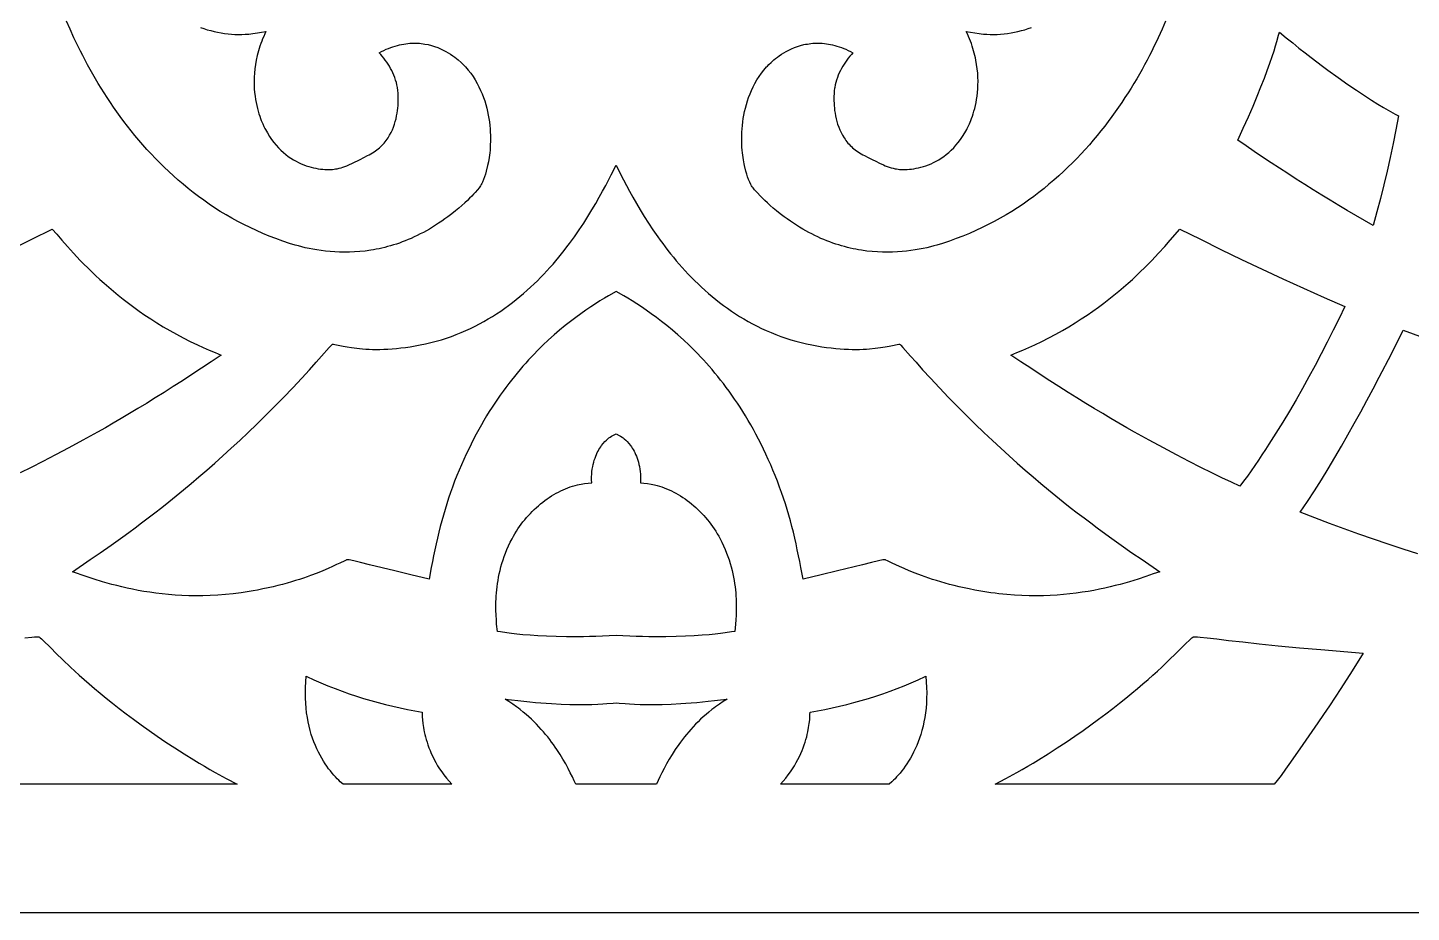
# Model space of a CAD drawing. Extents: x -300 to 300, y -304 to 306.
# Drawn here: x -91.9 to 124.2, y -303.6 to -165.4 of the extents above; entities that cross this region are included whole.
import ezdxf

# ---------------------------------------------------------------- set-up
doc = ezdxf.new("R2010")
doc.units = 0
doc.header["$MEASUREMENT"] = 0
doc.layers.get('0').update_dxf_attribs({"linetype": 'CONTINUOUS'})
doc.layers.add('LAYER_1', color=18, linetype='CONTINUOUS')

msp = doc.modelspace()

# ---------------------------------------------------------------- linework, layer by layer
msp.add_lwpolyline([(-300, -303.57), (300, -303.57), (300, 306.43), (-300, 306.43)], close=True)
at = {"layer": 'LAYER_1'}
for points in [[(-64.91, -165.33), (-64.38, -165.51), (-63.85, -165.67), (-63.31, -165.82), (-62.77, -165.95), (-62.23, -166.06), (-61.69, -166.16), (-61.15, -166.25), (-60.61, -166.31), (-60.07, -166.36), (-59.53, -166.4), (-58.99, -166.41), (-58.45, -166.41), (-57.92, -166.39), (-57.38, -166.36), (-57.04, -166.32), (-56.71, -166.28), (-56.03, -166.17), (-55.36, -166.05), (-54.69, -165.93), (-54.87, -166.32), (-55.04, -166.71), (-55.2, -167.09), (-55.35, -167.47), (-55.49, -167.85), (-55.62, -168.23), (-55.74, -168.6), (-55.85, -168.97), (-55.95, -169.33), (-56.04, -169.69), (-56.2, -170.41), (-56.32, -171.11), (-56.42, -171.79), (-56.48, -172.45), (-56.52, -173.1), (-56.54, -173.73), (-56.53, -174.34), (-56.5, -174.92), (-56.45, -175.49), (-56.39, -176.04), (-56.31, -176.56), (-56.22, -177.06), (-56.12, -177.54), (-56.01, -177.99), (-55.89, -178.42), (-55.78, -178.82), (-55.65, -179.19), (-55.53, -179.54), (-55.41, -179.85), (-55.19, -180.4), (-54.99, -180.81), (-54.85, -181.1), (-54.77, -181.25), (-54.46, -181.81), (-54.13, -182.34), (-53.8, -182.83), (-53.45, -183.29), (-53.09, -183.73), (-52.73, -184.13), (-52.35, -184.51), (-51.97, -184.86), (-51.58, -185.18), (-51.19, -185.48), (-50.79, -185.75), (-50.39, -186), (-49.99, -186.23), (-49.59, -186.43), (-49.19, -186.62), (-48.79, -186.78), (-48.4, -186.93), (-48.01, -187.05), (-47.62, -187.16), (-47.24, -187.25), (-46.87, -187.33), (-46.51, -187.39), (-46.15, -187.44), (-45.81, -187.48), (-45.48, -187.5), (-45.16, -187.51), (-44.86, -187.51), (-44.57, -187.5), (-44.29, -187.49), (-44.04, -187.46), (-43.8, -187.43), (-43.58, -187.39), (-43.27, -187.32), (-42.96, -187.24), (-42.66, -187.15), (-42.35, -187.04), (-42.05, -186.92), (-41.75, -186.8), (-41.16, -186.52), (-39.98, -185.93), (-39.39, -185.63), (-38.8, -185.34), (-38.54, -185.21), (-38.28, -185.07), (-38.03, -184.93), (-37.8, -184.78), (-37.57, -184.62), (-37.35, -184.46), (-37.14, -184.29), (-36.94, -184.12), (-36.75, -183.94), (-36.56, -183.76), (-36.39, -183.57), (-36.22, -183.38), (-36.06, -183.19), (-35.91, -182.99), (-35.76, -182.79), (-35.62, -182.59), (-35.37, -182.17), (-35.14, -181.75), (-34.94, -181.32), (-34.77, -180.88), (-34.61, -180.45), (-34.48, -180.01), (-34.37, -179.58), (-34.28, -179.15), (-34.2, -178.73), (-34.14, -178.31), (-34.1, -177.91), (-34.06, -177.52), (-34.04, -177.15), (-34.03, -176.8), (-34.03, -176.15), (-34.05, -175.6), (-34.09, -175.16), (-34.15, -174.7), (-34.23, -174.31), (-34.32, -173.92), (-34.43, -173.54), (-34.56, -173.16), (-34.71, -172.79), (-34.86, -172.42), (-35.03, -172.07), (-35.21, -171.72), (-35.4, -171.38), (-35.61, -171.04), (-35.82, -170.72), (-36.04, -170.41), (-36.27, -170.11), (-36.51, -169.82), (-36.75, -169.54), (-37, -169.27), (-36.63, -169.08), (-36.26, -168.9), (-35.9, -168.74), (-35.55, -168.59), (-35.19, -168.46), (-34.85, -168.34), (-34.5, -168.23), (-34.16, -168.13), (-33.83, -168.05), (-33.49, -167.98), (-33.17, -167.92), (-32.85, -167.87), (-32.53, -167.83), (-32.21, -167.8), (-31.91, -167.78), (-31.6, -167.77), (-31.3, -167.77), (-31.01, -167.78), (-30.72, -167.8), (-30.43, -167.83), (-30.15, -167.86), (-29.88, -167.91), (-29.34, -168.01), (-28.83, -168.14), (-28.34, -168.29), (-27.86, -168.46), (-27.41, -168.65), (-26.99, -168.85), (-26.58, -169.06), (-26.2, -169.28), (-25.84, -169.51), (-25.5, -169.73), (-25.19, -169.96), (-24.91, -170.18), (-24.64, -170.39), (-24.2, -170.79), (-23.86, -171.12), (-23.63, -171.37), (-23.51, -171.5), (-23.29, -171.74), (-23.09, -171.99), (-22.7, -172.49), (-22.33, -173.01), (-22, -173.53), (-21.69, -174.07), (-21.41, -174.6), (-21.15, -175.15), (-20.92, -175.7), (-20.71, -176.25), (-20.52, -176.8), (-20.35, -177.36), (-20.2, -177.91), (-20.07, -178.46), (-19.96, -179.01), (-19.87, -179.56), (-19.79, -180.09), (-19.73, -180.63), (-19.68, -181.15), (-19.65, -181.66), (-19.63, -182.17), (-19.62, -182.66), (-19.63, -183.13), (-19.64, -183.6), (-19.66, -184.04), (-19.69, -184.48), (-19.73, -184.89), (-19.78, -185.28), (-19.83, -185.65), (-19.94, -186.33), (-20.07, -186.91), (-20.29, -187.78), (-20.41, -188.22), (-20.55, -188.65), (-20.7, -189.07), (-20.87, -189.48), (-20.96, -189.68), (-21.06, -189.87), (-21.16, -190.06), (-21.27, -190.24), (-21.39, -190.39), (-21.63, -190.69), (-22.02, -191.13), (-22.26, -191.39), (-22.55, -191.69), (-22.87, -192.01), (-23.23, -192.35), (-23.63, -192.72), (-24.07, -193.12), (-24.56, -193.53), (-25.08, -193.97), (-25.65, -194.42), (-26.26, -194.89), (-26.74, -195.24), (-27.23, -195.58), (-27.71, -195.91), (-28.19, -196.22), (-28.67, -196.52), (-29.15, -196.81), (-29.63, -197.08), (-30.1, -197.35), (-30.58, -197.59), (-31.05, -197.83), (-31.52, -198.05), (-31.99, -198.27), (-32.46, -198.47), (-32.93, -198.66), (-33.39, -198.83), (-33.85, -199), (-34.31, -199.16), (-34.77, -199.3), (-35.23, -199.44), (-35.68, -199.57), (-36.13, -199.68), (-36.57, -199.79), (-37.01, -199.89), (-37.45, -199.98), (-37.89, -200.06), (-38.32, -200.13), (-39.18, -200.25), (-40.01, -200.34), (-40.84, -200.4), (-41.64, -200.43), (-42.43, -200.44), (-43.2, -200.43), (-43.95, -200.39), (-44.67, -200.34), (-45.38, -200.27), (-46.06, -200.18), (-46.72, -200.08), (-47.35, -199.97), (-47.96, -199.85), (-48.54, -199.73), (-49.09, -199.59), (-49.61, -199.46), (-50.11, -199.32), (-51, -199.05), (-52.07, -198.7), (-53.13, -198.32), (-54.17, -197.92), (-55.18, -197.5), (-56.18, -197.06), (-57.17, -196.6), (-58.13, -196.13), (-59.08, -195.63), (-60.01, -195.12), (-60.92, -194.59), (-61.82, -194.05), (-62.7, -193.49), (-63.56, -192.91), (-64.4, -192.32), (-65.23, -191.72), (-66.04, -191.1), (-66.84, -190.47), (-67.62, -189.83), (-68.38, -189.18), (-69.13, -188.52), (-69.86, -187.85), (-70.57, -187.17), (-71.27, -186.48), (-71.96, -185.78), (-72.63, -185.08), (-73.28, -184.37), (-73.92, -183.65), (-74.54, -182.93), (-75.15, -182.2), (-75.74, -181.47), (-76.32, -180.73), (-76.88, -180), (-77.43, -179.26), (-77.97, -178.51), (-78.49, -177.77), (-78.99, -177.03), (-79.49, -176.29), (-79.96, -175.54), (-80.43, -174.8), (-80.88, -174.07), (-81.32, -173.33), (-81.74, -172.6), (-82.15, -171.87), (-82.55, -171.15), (-82.94, -170.43), (-83.31, -169.72), (-83.67, -169.01), (-84.02, -168.32), (-84.67, -166.94), (-85.28, -165.61), (-85.84, -164.32)], [(85.84, -164.32), (85.28, -165.61), (84.67, -166.94), (84.35, -167.63), (84.02, -168.32), (83.67, -169.01), (83.31, -169.72), (82.94, -170.43), (82.55, -171.15), (82.15, -171.87), (81.74, -172.6), (81.32, -173.33), (80.88, -174.07), (80.43, -174.8), (79.96, -175.54), (79.49, -176.29), (78.99, -177.03), (78.49, -177.77), (77.97, -178.51), (77.43, -179.26), (76.88, -180), (76.32, -180.73), (75.74, -181.47), (75.15, -182.2), (74.54, -182.93), (73.92, -183.65), (73.28, -184.37), (72.63, -185.08), (71.96, -185.78), (71.27, -186.48), (70.57, -187.17), (69.86, -187.85), (69.13, -188.52), (68.38, -189.18), (67.62, -189.83), (66.84, -190.47), (66.04, -191.1), (65.23, -191.72), (64.4, -192.32), (63.56, -192.91), (62.7, -193.49), (61.82, -194.05), (60.92, -194.59), (60.01, -195.12), (59.08, -195.63), (58.13, -196.13), (57.17, -196.6), (56.18, -197.06), (55.18, -197.5), (54.17, -197.92), (53.13, -198.32), (52.07, -198.7), (51, -199.05), (50.11, -199.32), (49.61, -199.46), (49.09, -199.59), (48.54, -199.73), (47.96, -199.85), (47.35, -199.97), (46.72, -200.08), (46.06, -200.18), (45.38, -200.27), (44.67, -200.34), (43.95, -200.39), (43.2, -200.43), (42.43, -200.44), (41.64, -200.43), (40.84, -200.4), (40.01, -200.34), (39.18, -200.25), (38.32, -200.13), (37.89, -200.06), (37.45, -199.98), (37.01, -199.89), (36.57, -199.79), (36.13, -199.68), (35.68, -199.57), (35.23, -199.44), (34.77, -199.3), (34.31, -199.16), (33.85, -199), (33.39, -198.83), (32.93, -198.66), (32.46, -198.47), (31.99, -198.27), (31.52, -198.05), (31.05, -197.83), (30.58, -197.59), (30.1, -197.35), (29.63, -197.08), (29.15, -196.81), (28.67, -196.52), (28.19, -196.22), (27.71, -195.91), (27.23, -195.58), (26.74, -195.24), (26.26, -194.89), (25.65, -194.42), (25.08, -193.97), (24.56, -193.53), (24.07, -193.12), (23.63, -192.72), (23.23, -192.35), (22.87, -192.01), (22.55, -191.69), (22.02, -191.13), (21.63, -190.69), (21.39, -190.39), (21.27, -190.24), (21.16, -190.06), (21.06, -189.87), (20.87, -189.48), (20.7, -189.07), (20.55, -188.65), (20.41, -188.22), (20.29, -187.78), (20.07, -186.91), (20, -186.63), (19.94, -186.33), (19.88, -186), (19.83, -185.65), (19.78, -185.28), (19.73, -184.89), (19.69, -184.48), (19.66, -184.04), (19.64, -183.6), (19.63, -183.13), (19.62, -182.66), (19.63, -182.17), (19.65, -181.66), (19.68, -181.15), (19.73, -180.63), (19.79, -180.09), (19.87, -179.56), (19.96, -179.01), (20.07, -178.46), (20.2, -177.91), (20.35, -177.36), (20.52, -176.8), (20.71, -176.25), (20.92, -175.7), (21.15, -175.15), (21.41, -174.6), (21.69, -174.07), (22, -173.53), (22.33, -173.01), (22.7, -172.49), (23.09, -171.99), (23.29, -171.74), (23.51, -171.5), (23.63, -171.37), (23.86, -171.12), (24.2, -170.79), (24.41, -170.6), (24.64, -170.39), (24.91, -170.18), (25.19, -169.96), (25.5, -169.73), (25.84, -169.51), (26.2, -169.28), (26.58, -169.06), (26.99, -168.85), (27.41, -168.65), (27.86, -168.46), (28.34, -168.29), (28.83, -168.14), (29.34, -168.01), (29.61, -167.95), (29.88, -167.91), (30.15, -167.86), (30.43, -167.83), (30.72, -167.8), (31.01, -167.78), (31.3, -167.77), (31.6, -167.77), (31.91, -167.78), (32.21, -167.8), (32.53, -167.83), (32.85, -167.87), (33.17, -167.92), (33.49, -167.98), (33.83, -168.05), (34.16, -168.13), (34.5, -168.23), (34.85, -168.34), (35.19, -168.46), (35.55, -168.59), (35.9, -168.74), (36.26, -168.9), (36.63, -169.08), (37, -169.27), (36.75, -169.54), (36.51, -169.82), (36.27, -170.11), (36.04, -170.41), (35.82, -170.72), (35.61, -171.04), (35.4, -171.38), (35.21, -171.72), (35.03, -172.07), (34.86, -172.42), (34.71, -172.79), (34.56, -173.16), (34.43, -173.54), (34.32, -173.92), (34.23, -174.31), (34.15, -174.7), (34.12, -174.86), (34.09, -175.16), (34.05, -175.6), (34.03, -176.15), (34.03, -176.46), (34.03, -176.8), (34.04, -177.15), (34.06, -177.52), (34.1, -177.91), (34.14, -178.31), (34.2, -178.73), (34.28, -179.15), (34.37, -179.58), (34.48, -180.01), (34.61, -180.45), (34.77, -180.88), (34.94, -181.32), (35.14, -181.75), (35.37, -182.17), (35.62, -182.59), (35.76, -182.79), (35.91, -182.99), (36.06, -183.19), (36.22, -183.38), (36.39, -183.57), (36.56, -183.76), (36.75, -183.94), (36.94, -184.12), (37.14, -184.29), (37.35, -184.46), (37.57, -184.62), (37.8, -184.78), (38.03, -184.93), (38.28, -185.07), (38.54, -185.21), (38.8, -185.34), (39.39, -185.63), (39.98, -185.93), (40.57, -186.23), (41.16, -186.52), (41.75, -186.8), (42.05, -186.92), (42.35, -187.04), (42.66, -187.15), (42.96, -187.24), (43.27, -187.32), (43.58, -187.39), (43.8, -187.43), (44.04, -187.46), (44.29, -187.49), (44.57, -187.5), (44.86, -187.51), (45.16, -187.51), (45.48, -187.5), (45.81, -187.48), (46.15, -187.44), (46.51, -187.39), (46.87, -187.33), (47.24, -187.25), (47.62, -187.16), (48.01, -187.05), (48.4, -186.93), (48.79, -186.78), (49.19, -186.62), (49.59, -186.43), (49.99, -186.23), (50.39, -186), (50.79, -185.75), (51.19, -185.48), (51.58, -185.18), (51.97, -184.86), (52.35, -184.51), (52.73, -184.13), (53.09, -183.73), (53.45, -183.29), (53.8, -182.83), (54.13, -182.34), (54.46, -181.81), (54.77, -181.25), (54.85, -181.1), (54.99, -180.81), (55.19, -180.4), (55.41, -179.85), (55.53, -179.54), (55.65, -179.19), (55.78, -178.82), (55.89, -178.42), (56.01, -177.99), (56.12, -177.54), (56.22, -177.06), (56.31, -176.56), (56.39, -176.04), (56.45, -175.49), (56.5, -174.92), (56.53, -174.34), (56.54, -173.73), (56.52, -173.1), (56.48, -172.45), (56.42, -171.79), (56.32, -171.11), (56.2, -170.41), (56.12, -170.05), (56.04, -169.69), (55.95, -169.33), (55.85, -168.97), (55.74, -168.6), (55.62, -168.23), (55.49, -167.85), (55.35, -167.47), (55.2, -167.09), (55.04, -166.71), (54.87, -166.32), (54.69, -165.93), (55.36, -166.05), (56.03, -166.17), (56.71, -166.28), (57.04, -166.32), (57.38, -166.36), (57.92, -166.39), (58.45, -166.41), (58.99, -166.41), (59.53, -166.4), (60.07, -166.36), (60.61, -166.31), (61.15, -166.25), (61.69, -166.16), (62.23, -166.06), (62.77, -165.95), (63.31, -165.82), (63.85, -165.67), (64.38, -165.51), (64.91, -165.33)], [(-94.47, -200), (-91.27, -198.42), (-88.08, -196.81), (-87.37, -197.64), (-86.57, -198.56), (-85.69, -199.55), (-84.73, -200.6), (-84.22, -201.15), (-83.68, -201.72), (-83.12, -202.29), (-82.53, -202.87), (-81.93, -203.47), (-81.3, -204.07), (-80.64, -204.68), (-79.96, -205.29), (-79.25, -205.91), (-78.52, -206.53), (-77.76, -207.15), (-76.98, -207.78), (-76.17, -208.4), (-75.33, -209.03), (-74.47, -209.65), (-73.58, -210.26), (-72.66, -210.87), (-71.71, -211.48), (-70.73, -212.08), (-69.72, -212.67), (-68.68, -213.25), (-67.62, -213.81), (-66.52, -214.37), (-65.39, -214.92), (-64.47, -215.33), (-63.54, -215.72), (-62.61, -216.11), (-61.68, -216.5), (-63.23, -217.55), (-64.76, -218.56), (-66.26, -219.55), (-67.73, -220.51), (-69.18, -221.44), (-70.6, -222.34), (-71.99, -223.21), (-73.36, -224.05), (-74.7, -224.86), (-76.01, -225.65), (-77.29, -226.41), (-78.55, -227.14), (-79.77, -227.85), (-80.97, -228.53), (-83.28, -229.82), (-85.48, -231.01), (-87.55, -232.11), (-89.51, -233.13), (-91.35, -234.06), (-93.06, -234.91)], [(125.24, -247.55), (122.93, -246.81), (120.62, -246.05), (118.31, -245.27), (116.01, -244.47), (113.71, -243.65), (111.42, -242.81), (109.13, -241.95), (106.85, -241.07), (107.98, -239.4), (109.08, -237.71), (110.16, -236), (111.22, -234.27), (112.27, -232.52), (113.3, -230.76), (114.31, -228.99), (115.31, -227.2), (116.3, -225.4), (117.28, -223.6), (118.24, -221.78), (119.2, -219.95), (121.09, -216.29), (122.96, -212.61), (127.06, -214.13)], [(-92.34, -260.69), (-91.24, -260.57), (-90.84, -260.54), (-90.52, -260.52), (-90.3, -260.52), (-90.23, -260.53), (-90.18, -260.54), (-90.07, -260.59), (-89.93, -260.7), (-89.75, -260.85), (-89.54, -261.05), (-88.3, -262.27), (-87.44, -263.12), (-86.41, -264.12), (-85.22, -265.25), (-84.55, -265.87), (-83.85, -266.51), (-83.09, -267.18), (-82.29, -267.88), (-81.45, -268.6), (-80.56, -269.35), (-79.62, -270.12), (-78.63, -270.91), (-77.59, -271.73), (-76.51, -272.56), (-75.37, -273.41), (-74.18, -274.28), (-72.95, -275.16), (-71.66, -276.05), (-70.32, -276.96), (-68.92, -277.88), (-67.47, -278.81), (-65.97, -279.74), (-65.14, -280.25), (-64.29, -280.75), (-63.45, -281.23), (-62.6, -281.71), (-60.9, -282.65), (-59.19, -283.57), (-102.81, -283.57)]]:
    msp.add_lwpolyline(points, dxfattribs=at)
for points in [[(103.62, -166.07), (104.66, -166.93), (105.68, -167.75), (106.66, -168.54), (107.62, -169.3), (108.55, -170.02), (109.46, -170.71), (110.33, -171.37), (111.18, -172), (112.78, -173.16), (114.27, -174.21), (115.64, -175.14), (116.89, -175.96), (118.01, -176.68), (119, -177.3), (119.87, -177.82), (120.61, -178.25), (121.68, -178.85), (122.2, -179.14), (121.79, -181.31), (121.36, -183.47), (120.9, -185.63), (120.42, -187.77), (119.91, -189.91), (119.38, -192.04), (118.82, -194.15), (118.24, -196.26), (116.9, -195.49), (115.55, -194.71), (114.21, -193.92), (112.88, -193.12), (111.54, -192.32), (110.21, -191.5), (108.88, -190.68), (107.56, -189.85), (106.24, -189.01), (104.92, -188.16), (103.61, -187.31), (102.3, -186.45), (100.99, -185.57), (99.69, -184.69), (98.39, -183.81), (97.09, -182.91), (97.97, -181.05), (98.77, -179.29), (99.49, -177.63), (100.15, -176.07), (100.73, -174.62), (101.26, -173.27), (101.72, -172.03), (102.12, -170.9), (102.47, -169.88), (102.77, -168.98), (103.01, -168.19), (103.22, -167.52), (103.49, -166.55)], [(0, -186.84), (0.75, -188.33), (1.17, -189.15), (1.62, -190.01), (2.11, -190.91), (2.63, -191.85), (3.18, -192.82), (3.77, -193.82), (4.4, -194.85), (5.06, -195.89), (5.76, -196.94), (6.5, -198.01), (6.88, -198.54), (7.28, -199.08), (7.68, -199.62), (8.09, -200.15), (8.52, -200.69), (8.95, -201.22), (9.4, -201.76), (9.85, -202.29), (10.32, -202.82), (10.79, -203.34), (11.28, -203.86), (11.78, -204.38), (12.29, -204.89), (12.81, -205.4), (13.34, -205.9), (13.89, -206.39), (14.44, -206.88), (15.01, -207.36), (15.59, -207.83), (16.18, -208.3), (16.78, -208.75), (17.39, -209.19), (18.02, -209.63), (18.65, -210.05), (19.3, -210.46), (19.96, -210.86), (20.64, -211.25), (21.33, -211.63), (22.03, -211.99), (22.74, -212.34), (23.46, -212.67), (24.2, -212.99), (24.95, -213.29), (25.72, -213.58), (26.49, -213.85), (27.29, -214.1), (28.09, -214.33), (28.91, -214.55), (29.74, -214.75), (30.58, -214.93), (31.38, -215.08), (32.15, -215.2), (32.89, -215.31), (33.62, -215.4), (34.32, -215.48), (34.99, -215.53), (35.65, -215.57), (36.28, -215.6), (36.89, -215.62), (37.47, -215.62), (38.04, -215.61), (38.57, -215.59), (39.09, -215.56), (39.58, -215.53), (40.49, -215.44), (41.3, -215.33), (42.02, -215.22), (42.65, -215.1), (43.17, -214.99), (43.93, -214.83), (44.16, -214.8), (44.24, -214.8), (44.29, -214.8), (44.36, -214.85), (44.47, -214.95), (44.81, -215.32), (45.99, -216.67), (46.85, -217.64), (47.88, -218.8), (49.1, -220.13), (50.5, -221.62), (51.93, -223.11), (53.34, -224.54), (54.73, -225.94), (56.1, -227.28), (57.45, -228.59), (58.79, -229.85), (60.1, -231.07), (61.4, -232.25), (62.67, -233.39), (63.92, -234.49), (65.15, -235.55), (66.36, -236.57), (67.54, -237.56), (68.7, -238.51), (69.84, -239.42), (70.95, -240.3), (72.03, -241.15), (73.09, -241.96), (74.13, -242.74), (75.13, -243.49), (77.06, -244.9), (78.88, -246.2), (80.58, -247.38), (82.15, -248.47), (84.92, -250.35), (83.9, -250.7), (82.77, -251.09), (81.54, -251.5), (80.88, -251.71), (80.19, -251.91), (79.48, -252.12), (78.74, -252.33), (77.97, -252.53), (77.17, -252.73), (76.35, -252.91), (75.51, -253.1), (74.64, -253.27), (73.74, -253.43), (72.82, -253.57), (71.87, -253.71), (70.89, -253.82), (69.9, -253.92), (68.87, -254), (67.82, -254.06), (66.75, -254.1), (65.65, -254.12), (64.53, -254.11), (63.38, -254.07), (62.21, -254), (61.02, -253.91), (59.8, -253.79), (59.19, -253.71), (58.56, -253.63), (57.93, -253.54), (57.3, -253.44), (56.66, -253.33), (56.01, -253.21), (55.17, -253.04), (54.36, -252.87), (53.58, -252.7), (52.82, -252.52), (52.09, -252.33), (51.39, -252.14), (50.71, -251.95), (50.06, -251.75), (49.44, -251.56), (48.84, -251.36), (47.72, -250.97), (46.71, -250.59), (45.79, -250.22), (44.98, -249.87), (44.27, -249.55), (43.14, -249), (42.39, -248.63), (42.16, -248.53), (42.08, -248.5), (42.02, -248.48), (41.9, -248.49), (41.68, -248.52), (40.98, -248.67), (39.92, -248.92), (38.49, -249.27), (34.57, -250.24), (32.06, -250.85), (29.2, -251.54), (28.86, -249.69), (28.69, -248.77), (28.51, -247.85), (28.31, -246.93), (28.11, -246.02), (27.91, -245.11), (27.69, -244.2), (27.46, -243.29), (27.22, -242.4), (26.97, -241.5), (26.71, -240.61), (26.44, -239.73), (26.15, -238.85), (25.86, -237.98), (25.54, -237.12), (25.21, -236.22), (24.86, -235.34), (24.51, -234.48), (24.15, -233.63), (23.78, -232.8), (23.4, -231.99), (23.02, -231.19), (22.64, -230.4), (22.25, -229.63), (21.85, -228.88), (21.45, -228.14), (21.04, -227.42), (20.63, -226.71), (20.22, -226.01), (19.8, -225.34), (19.37, -224.67), (18.95, -224.02), (18.52, -223.38), (18.08, -222.76), (17.65, -222.15), (17.21, -221.56), (16.77, -220.97), (16.33, -220.41), (15.89, -219.85), (15.44, -219.31), (15, -218.78), (14.55, -218.26), (14.1, -217.76), (13.66, -217.26), (13.21, -216.78), (12.76, -216.31), (12.32, -215.86), (11.43, -214.98), (10.55, -214.15), (9.67, -213.36), (8.81, -212.62), (7.95, -211.91), (7.12, -211.25), (6.29, -210.63), (5.49, -210.04), (4.71, -209.49), (3.95, -208.98), (3.22, -208.5), (2.51, -208.05), (1.83, -207.64), (1.19, -207.26), (0, -206.57), (-1.19, -207.26), (-1.83, -207.64), (-2.51, -208.05), (-3.22, -208.5), (-3.95, -208.98), (-4.71, -209.49), (-5.49, -210.04), (-6.29, -210.63), (-7.12, -211.25), (-7.95, -211.91), (-8.81, -212.62), (-9.67, -213.36), (-10.55, -214.15), (-11.43, -214.98), (-12.32, -215.86), (-12.76, -216.31), (-13.21, -216.78), (-13.66, -217.26), (-14.1, -217.76), (-14.55, -218.26), (-15, -218.78), (-15.44, -219.31), (-15.89, -219.85), (-16.33, -220.41), (-16.77, -220.97), (-17.21, -221.56), (-17.65, -222.15), (-18.08, -222.76), (-18.52, -223.38), (-18.95, -224.02), (-19.37, -224.67), (-19.8, -225.34), (-20.22, -226.01), (-20.63, -226.71), (-21.04, -227.42), (-21.45, -228.14), (-21.85, -228.88), (-22.25, -229.63), (-22.64, -230.4), (-23.02, -231.19), (-23.4, -231.99), (-23.78, -232.8), (-24.15, -233.63), (-24.51, -234.48), (-24.86, -235.34), (-25.21, -236.22), (-25.54, -237.12), (-25.86, -237.98), (-26.15, -238.85), (-26.44, -239.73), (-26.71, -240.61), (-26.97, -241.5), (-27.22, -242.4), (-27.46, -243.29), (-27.69, -244.2), (-27.91, -245.11), (-28.11, -246.02), (-28.31, -246.93), (-28.51, -247.85), (-28.69, -248.77), (-28.86, -249.69), (-29.2, -251.54), (-32.06, -250.85), (-34.57, -250.24), (-38.49, -249.27), (-39.92, -248.92), (-40.98, -248.67), (-41.68, -248.52), (-41.9, -248.49), (-42.02, -248.48), (-42.08, -248.5), (-42.16, -248.53), (-42.39, -248.63), (-43.14, -249), (-43.65, -249.25), (-44.27, -249.55), (-44.98, -249.87), (-45.79, -250.22), (-46.71, -250.59), (-47.72, -250.97), (-48.27, -251.17), (-48.84, -251.36), (-49.44, -251.56), (-50.06, -251.75), (-50.71, -251.95), (-51.39, -252.14), (-52.09, -252.33), (-52.82, -252.52), (-53.58, -252.7), (-54.36, -252.87), (-55.17, -253.04), (-56.01, -253.21), (-56.66, -253.33), (-57.3, -253.44), (-57.93, -253.54), (-58.56, -253.63), (-59.8, -253.79), (-61.02, -253.91), (-62.21, -254), (-63.38, -254.07), (-64.53, -254.11), (-65.65, -254.12), (-66.75, -254.1), (-67.82, -254.06), (-68.87, -254), (-69.9, -253.92), (-70.89, -253.82), (-71.87, -253.71), (-72.82, -253.57), (-73.74, -253.43), (-74.64, -253.27), (-75.51, -253.1), (-76.35, -252.91), (-77.17, -252.73), (-77.97, -252.53), (-78.74, -252.33), (-79.48, -252.12), (-80.19, -251.91), (-81.54, -251.5), (-82.77, -251.09), (-84.92, -250.35), (-82.15, -248.47), (-80.58, -247.38), (-78.88, -246.2), (-77.06, -244.9), (-76.11, -244.21), (-75.13, -243.49), (-74.13, -242.74), (-73.09, -241.96), (-72.03, -241.15), (-70.95, -240.3), (-69.84, -239.42), (-68.7, -238.51), (-67.54, -237.56), (-66.36, -236.57), (-65.15, -235.55), (-63.92, -234.49), (-62.67, -233.39), (-61.4, -232.25), (-60.1, -231.07), (-58.79, -229.85), (-57.45, -228.59), (-56.1, -227.28), (-54.73, -225.94), (-53.34, -224.54), (-51.93, -223.11), (-50.5, -221.62), (-49.1, -220.13), (-47.88, -218.8), (-46.85, -217.64), (-45.99, -216.67), (-44.81, -215.32), (-44.47, -214.95), (-44.36, -214.85), (-44.29, -214.8), (-44.24, -214.8), (-44.16, -214.8), (-43.93, -214.83), (-43.17, -214.99), (-42.65, -215.1), (-42.02, -215.22), (-41.3, -215.33), (-40.49, -215.44), (-40.05, -215.49), (-39.58, -215.53), (-39.09, -215.56), (-38.57, -215.59), (-38.04, -215.61), (-37.47, -215.62), (-36.89, -215.62), (-36.28, -215.6), (-35.65, -215.57), (-34.99, -215.53), (-34.32, -215.48), (-33.62, -215.4), (-32.89, -215.31), (-32.15, -215.2), (-31.38, -215.08), (-30.58, -214.93), (-29.74, -214.75), (-28.91, -214.55), (-28.09, -214.33), (-27.29, -214.1), (-26.49, -213.85), (-25.72, -213.58), (-24.95, -213.29), (-24.2, -212.99), (-23.46, -212.67), (-22.74, -212.34), (-22.03, -211.99), (-21.33, -211.63), (-20.64, -211.25), (-19.96, -210.86), (-19.3, -210.46), (-18.65, -210.05), (-18.02, -209.63), (-17.39, -209.19), (-16.78, -208.75), (-16.18, -208.3), (-15.59, -207.83), (-15.01, -207.36), (-14.44, -206.88), (-13.89, -206.39), (-13.34, -205.9), (-12.81, -205.4), (-12.29, -204.89), (-11.78, -204.38), (-11.28, -203.86), (-10.79, -203.34), (-10.32, -202.82), (-9.85, -202.29), (-9.4, -201.76), (-8.95, -201.22), (-8.52, -200.69), (-8.09, -200.15), (-7.68, -199.62), (-7.28, -199.08), (-6.5, -198.01), (-5.76, -196.94), (-5.06, -195.89), (-4.4, -194.85), (-3.77, -193.82), (-3.18, -192.82), (-2.63, -191.85), (-2.11, -190.91), (-1.62, -190.01), (-0.75, -188.33)], [(88.08, -196.81), (91.27, -198.42), (94.47, -200), (97.68, -201.55), (100.9, -203.08), (104.12, -204.58), (107.35, -206.06), (110.59, -207.5), (113.84, -208.93), (112.94, -210.78), (112.02, -212.63), (111.08, -214.47), (110.14, -216.3), (109.18, -218.11), (108.2, -219.92), (107.21, -221.71), (106.2, -223.49), (105.18, -225.25), (104.13, -227), (103.07, -228.72), (101.98, -230.42), (101.43, -231.27), (100.88, -232.11), (100.32, -232.94), (99.75, -233.77), (99.18, -234.59), (98.6, -235.4), (98.02, -236.21), (97.43, -237.01), (96.1, -236.38), (94.64, -235.68), (93.06, -234.91), (91.35, -234.06), (89.51, -233.13), (87.55, -232.11), (85.48, -231.01), (83.28, -229.82), (80.97, -228.53), (79.77, -227.85), (78.55, -227.14), (77.29, -226.41), (76.01, -225.65), (74.7, -224.86), (73.36, -224.05), (71.99, -223.21), (70.6, -222.34), (69.18, -221.44), (67.73, -220.51), (66.26, -219.55), (64.76, -218.56), (63.23, -217.55), (61.68, -216.5), (62.61, -216.11), (63.54, -215.72), (64.47, -215.33), (64.93, -215.13), (65.39, -214.92), (66.52, -214.37), (67.62, -213.81), (68.68, -213.25), (69.72, -212.67), (70.73, -212.08), (71.71, -211.48), (72.66, -210.87), (73.58, -210.26), (74.47, -209.65), (75.33, -209.03), (76.17, -208.4), (76.98, -207.78), (77.76, -207.15), (78.52, -206.53), (79.25, -205.91), (79.96, -205.29), (80.64, -204.68), (81.3, -204.07), (81.93, -203.47), (82.53, -202.87), (83.12, -202.29), (83.68, -201.72), (84.73, -200.6), (85.69, -199.55), (86.57, -198.56)], [(0, -228.83), (0.48, -229.06), (0.71, -229.19), (0.94, -229.32), (1.13, -229.46), (1.29, -229.59), (1.5, -229.78), (1.74, -230.02), (2, -230.31), (2.27, -230.65), (2.4, -230.84), (2.54, -231.05), (2.68, -231.27), (2.81, -231.5), (2.94, -231.75), (3.06, -232.02), (3.18, -232.3), (3.29, -232.6), (3.4, -232.91), (3.49, -233.24), (3.58, -233.58), (3.65, -233.94), (3.71, -234.32), (3.76, -234.71), (3.8, -235.12), (3.82, -235.55), (3.82, -235.99), (3.8, -236.46), (4.36, -236.53), (4.91, -236.59), (5.47, -236.67), (5.75, -236.72), (6.02, -236.78), (6.4, -236.87), (6.78, -236.98), (7.15, -237.1), (7.52, -237.24), (7.9, -237.39), (8.27, -237.55), (8.64, -237.72), (9, -237.9), (9.36, -238.09), (9.72, -238.3), (10.08, -238.52), (10.43, -238.75), (10.78, -238.98), (11.12, -239.23), (11.46, -239.49), (11.8, -239.76), (12.13, -240.04), (12.45, -240.33), (12.77, -240.62), (13.08, -240.93), (13.39, -241.24), (13.69, -241.57), (13.98, -241.9), (14.27, -242.24), (14.54, -242.58), (14.81, -242.94), (15.07, -243.3), (15.33, -243.67), (15.57, -244.04), (15.81, -244.42), (16.03, -244.81), (16.25, -245.21), (16.53, -245.76), (16.8, -246.32), (17.04, -246.88), (17.27, -247.43), (17.47, -247.98), (17.66, -248.52), (17.83, -249.07), (17.98, -249.6), (18.12, -250.14), (18.24, -250.66), (18.35, -251.18), (18.44, -251.7), (18.52, -252.2), (18.59, -252.7), (18.64, -253.19), (18.69, -253.67), (18.72, -254.15), (18.75, -254.61), (18.77, -255.5), (18.77, -256.34), (18.74, -257.13), (18.7, -257.86), (18.65, -258.54), (18.54, -259.69), (18.05, -259.76), (17.04, -259.91), (16.33, -260.01), (15.5, -260.1), (14.54, -260.2), (13.44, -260.29), (12.22, -260.37), (10.86, -260.44), (9.38, -260.49), (7.76, -260.52), (6.91, -260.52), (6.02, -260.52), (5.1, -260.51), (4.14, -260.49), (3.15, -260.46), (2.14, -260.42), (1.08, -260.37), (0, -260.31), (-1.08, -260.37), (-2.14, -260.42), (-3.15, -260.46), (-4.14, -260.49), (-5.1, -260.51), (-6.02, -260.52), (-7.76, -260.52), (-9.38, -260.49), (-10.86, -260.44), (-12.22, -260.37), (-13.44, -260.29), (-14.54, -260.2), (-15.5, -260.1), (-16.33, -260.01), (-17.04, -259.91), (-18.05, -259.76), (-18.54, -259.69), (-18.65, -258.54), (-18.7, -257.86), (-18.74, -257.13), (-18.77, -256.34), (-18.77, -255.5), (-18.76, -255.06), (-18.75, -254.61), (-18.72, -254.15), (-18.69, -253.67), (-18.64, -253.19), (-18.59, -252.7), (-18.52, -252.2), (-18.44, -251.7), (-18.35, -251.18), (-18.24, -250.66), (-18.12, -250.14), (-17.98, -249.6), (-17.83, -249.07), (-17.66, -248.52), (-17.47, -247.98), (-17.27, -247.43), (-17.04, -246.88), (-16.8, -246.32), (-16.53, -245.76), (-16.25, -245.21), (-16.03, -244.81), (-15.81, -244.42), (-15.57, -244.04), (-15.33, -243.67), (-15.07, -243.3), (-14.81, -242.94), (-14.54, -242.58), (-14.27, -242.24), (-13.98, -241.9), (-13.69, -241.57), (-13.39, -241.24), (-13.08, -240.93), (-12.77, -240.62), (-12.45, -240.33), (-12.13, -240.04), (-11.8, -239.76), (-11.46, -239.49), (-11.12, -239.23), (-10.78, -238.98), (-10.43, -238.75), (-10.08, -238.52), (-9.72, -238.3), (-9.36, -238.09), (-9, -237.9), (-8.64, -237.72), (-8.27, -237.55), (-7.9, -237.39), (-7.52, -237.24), (-7.15, -237.1), (-6.78, -236.98), (-6.4, -236.87), (-6.02, -236.78), (-5.75, -236.72), (-5.47, -236.67), (-4.91, -236.59), (-4.36, -236.53), (-3.8, -236.46), (-3.82, -235.99), (-3.82, -235.55), (-3.8, -235.12), (-3.76, -234.71), (-3.71, -234.32), (-3.65, -233.94), (-3.58, -233.58), (-3.49, -233.24), (-3.4, -232.91), (-3.29, -232.6), (-3.18, -232.3), (-3.06, -232.02), (-2.94, -231.75), (-2.81, -231.5), (-2.68, -231.27), (-2.54, -231.05), (-2.4, -230.84), (-2.27, -230.65), (-2, -230.31), (-1.74, -230.02), (-1.5, -229.78), (-1.29, -229.59), (-1.13, -229.46), (-0.94, -229.32), (-0.71, -229.19), (-0.48, -229.06)], [(90.18, -260.54), (90.23, -260.53), (90.3, -260.52), (90.52, -260.52), (90.84, -260.54), (91.24, -260.57), (92.34, -260.69), (93.81, -260.86), (95.65, -261.08), (97.87, -261.33), (100.46, -261.61), (103.42, -261.91), (106.74, -262.22), (110.06, -262.52), (116.7, -263.1), (114.95, -265.85), (113.19, -268.58), (112.3, -269.95), (111.41, -271.3), (110.5, -272.65), (109.6, -273.98), (107.25, -277.37), (105.34, -280.1), (104.54, -281.22), (103.86, -282.17), (103.28, -282.95), (102.81, -283.57), (59.19, -283.57), (60.9, -282.65), (62.6, -281.71), (63.45, -281.23), (64.29, -280.75), (65.14, -280.25), (65.97, -279.74), (67.47, -278.81), (68.92, -277.88), (70.32, -276.96), (71.66, -276.05), (72.95, -275.16), (74.18, -274.28), (75.37, -273.41), (76.51, -272.56), (77.59, -271.73), (78.63, -270.91), (79.62, -270.12), (80.56, -269.35), (81.45, -268.6), (82.29, -267.88), (83.09, -267.18), (83.85, -266.51), (84.55, -265.87), (85.22, -265.25), (86.41, -264.12), (87.44, -263.12), (88.3, -262.27), (89, -261.58), (89.54, -261.05), (89.75, -260.85), (89.93, -260.7), (90.07, -260.59)], [(-48.29, -266.72), (-47.2, -267.22), (-46.11, -267.7), (-45.01, -268.16), (-43.9, -268.6), (-42.79, -269.02), (-41.68, -269.42), (-40.55, -269.8), (-39.43, -270.16), (-38.3, -270.49), (-37.16, -270.81), (-36.03, -271.11), (-34.89, -271.38), (-33.74, -271.64), (-32.6, -271.87), (-31.45, -272.08), (-30.3, -272.28), (-30.29, -272.68), (-30.27, -273.04), (-30.24, -273.5), (-30.18, -274.06), (-30.08, -274.69), (-30.02, -275.03), (-29.95, -275.39), (-29.87, -275.77), (-29.77, -276.16), (-29.66, -276.57), (-29.53, -276.99), (-29.39, -277.41), (-29.23, -277.86), (-29.05, -278.3), (-28.86, -278.76), (-28.64, -279.23), (-28.41, -279.7), (-28.15, -280.18), (-27.87, -280.66), (-27.56, -281.14), (-27.23, -281.63), (-26.88, -282.11), (-26.5, -282.6), (-26.09, -283.09), (-25.66, -283.57), (-42.63, -283.57), (-43.08, -283.17), (-43.32, -282.94), (-43.57, -282.69), (-43.82, -282.42), (-44.08, -282.13), (-44.35, -281.82), (-44.62, -281.48), (-44.89, -281.13), (-45.16, -280.75), (-45.44, -280.36), (-45.7, -279.94), (-45.97, -279.5), (-46.23, -279.03), (-46.48, -278.55), (-46.73, -278.04), (-46.96, -277.51), (-47.19, -276.95), (-47.4, -276.37), (-47.6, -275.77), (-47.78, -275.15), (-47.95, -274.5), (-48.09, -273.83), (-48.22, -273.13), (-48.33, -272.41), (-48.41, -271.66), (-48.48, -270.89), (-48.51, -270.1), (-48.52, -269.28), (-48.5, -268.43), (-48.46, -267.56), (-48.38, -266.67)], [(48.38, -266.67), (48.46, -267.56), (48.5, -268.43), (48.52, -269.28), (48.51, -270.1), (48.48, -270.89), (48.41, -271.66), (48.33, -272.41), (48.22, -273.13), (48.09, -273.83), (47.95, -274.5), (47.78, -275.15), (47.6, -275.77), (47.4, -276.37), (47.19, -276.95), (46.96, -277.51), (46.73, -278.04), (46.48, -278.55), (46.23, -279.03), (45.97, -279.5), (45.7, -279.94), (45.44, -280.36), (45.16, -280.75), (44.89, -281.13), (44.62, -281.48), (44.35, -281.82), (44.08, -282.13), (43.82, -282.42), (43.57, -282.69), (43.32, -282.94), (43.08, -283.17), (42.63, -283.57), (25.66, -283.57), (26.09, -283.09), (26.5, -282.6), (26.88, -282.11), (27.23, -281.63), (27.56, -281.14), (27.87, -280.66), (28.15, -280.18), (28.41, -279.7), (28.64, -279.23), (28.86, -278.76), (29.05, -278.3), (29.23, -277.86), (29.39, -277.41), (29.53, -276.99), (29.66, -276.57), (29.77, -276.16), (29.87, -275.77), (29.95, -275.39), (30.08, -274.69), (30.18, -274.06), (30.24, -273.5), (30.27, -273.04), (30.29, -272.68), (30.3, -272.28), (31.45, -272.08), (32.6, -271.87), (33.74, -271.64), (34.89, -271.38), (36.03, -271.11), (37.16, -270.81), (38.3, -270.49), (39.43, -270.16), (40.55, -269.8), (41.68, -269.42), (42.79, -269.02), (43.9, -268.6), (45.01, -268.16), (46.11, -267.7), (47.2, -267.22), (48.29, -266.72)], [(17.33, -270.24), (16.74, -270.65), (16.14, -271.05), (15.55, -271.46), (15.26, -271.67), (14.97, -271.89), (14.51, -272.27), (14.06, -272.64), (13.63, -273.03), (13.21, -273.41), (12.81, -273.8), (12.42, -274.19), (12.05, -274.58), (11.68, -274.98), (11.34, -275.38), (11, -275.77), (10.68, -276.17), (10.37, -276.56), (10.07, -276.96), (9.78, -277.35), (9.24, -278.13), (8.75, -278.9), (8.29, -279.65), (7.87, -280.38), (7.49, -281.09), (7.15, -281.76), (6.83, -282.4), (6.29, -283.57), (-6.29, -283.57), (-6.55, -283.01), (-6.83, -282.4), (-7.15, -281.76), (-7.49, -281.09), (-7.87, -280.38), (-8.29, -279.65), (-8.75, -278.9), (-9.24, -278.13), (-9.51, -277.74), (-9.78, -277.35), (-10.07, -276.96), (-10.37, -276.56), (-10.68, -276.17), (-11, -275.77), (-11.34, -275.38), (-11.68, -274.98), (-12.05, -274.58), (-12.42, -274.19), (-12.81, -273.8), (-13.21, -273.41), (-13.63, -273.03), (-14.06, -272.64), (-14.51, -272.27), (-14.97, -271.89), (-15.26, -271.67), (-15.55, -271.46), (-16.14, -271.05), (-16.74, -270.65), (-17.33, -270.24), (-16.33, -270.37), (-15.35, -270.49), (-14.4, -270.6), (-13.48, -270.69), (-12.59, -270.78), (-11.73, -270.85), (-10.1, -270.96), (-8.6, -271.04), (-7.21, -271.09), (-5.94, -271.11), (-4.79, -271.11), (-3.77, -271.09), (-2.86, -271.05), (-2.08, -271.01), (-1.42, -270.96), (-0.46, -270.88), (0, -270.83), (0.46, -270.88), (1.42, -270.96), (2.08, -271.01), (2.86, -271.05), (3.77, -271.09), (4.79, -271.11), (5.94, -271.11), (7.21, -271.09), (8.6, -271.04), (10.1, -270.96), (10.9, -270.91), (11.73, -270.85), (12.59, -270.78), (13.48, -270.69), (14.4, -270.6), (15.35, -270.49), (16.33, -270.37)]]:
    msp.add_lwpolyline(points, close=True, dxfattribs=at)

doc.saveas('drawing.dxf')
